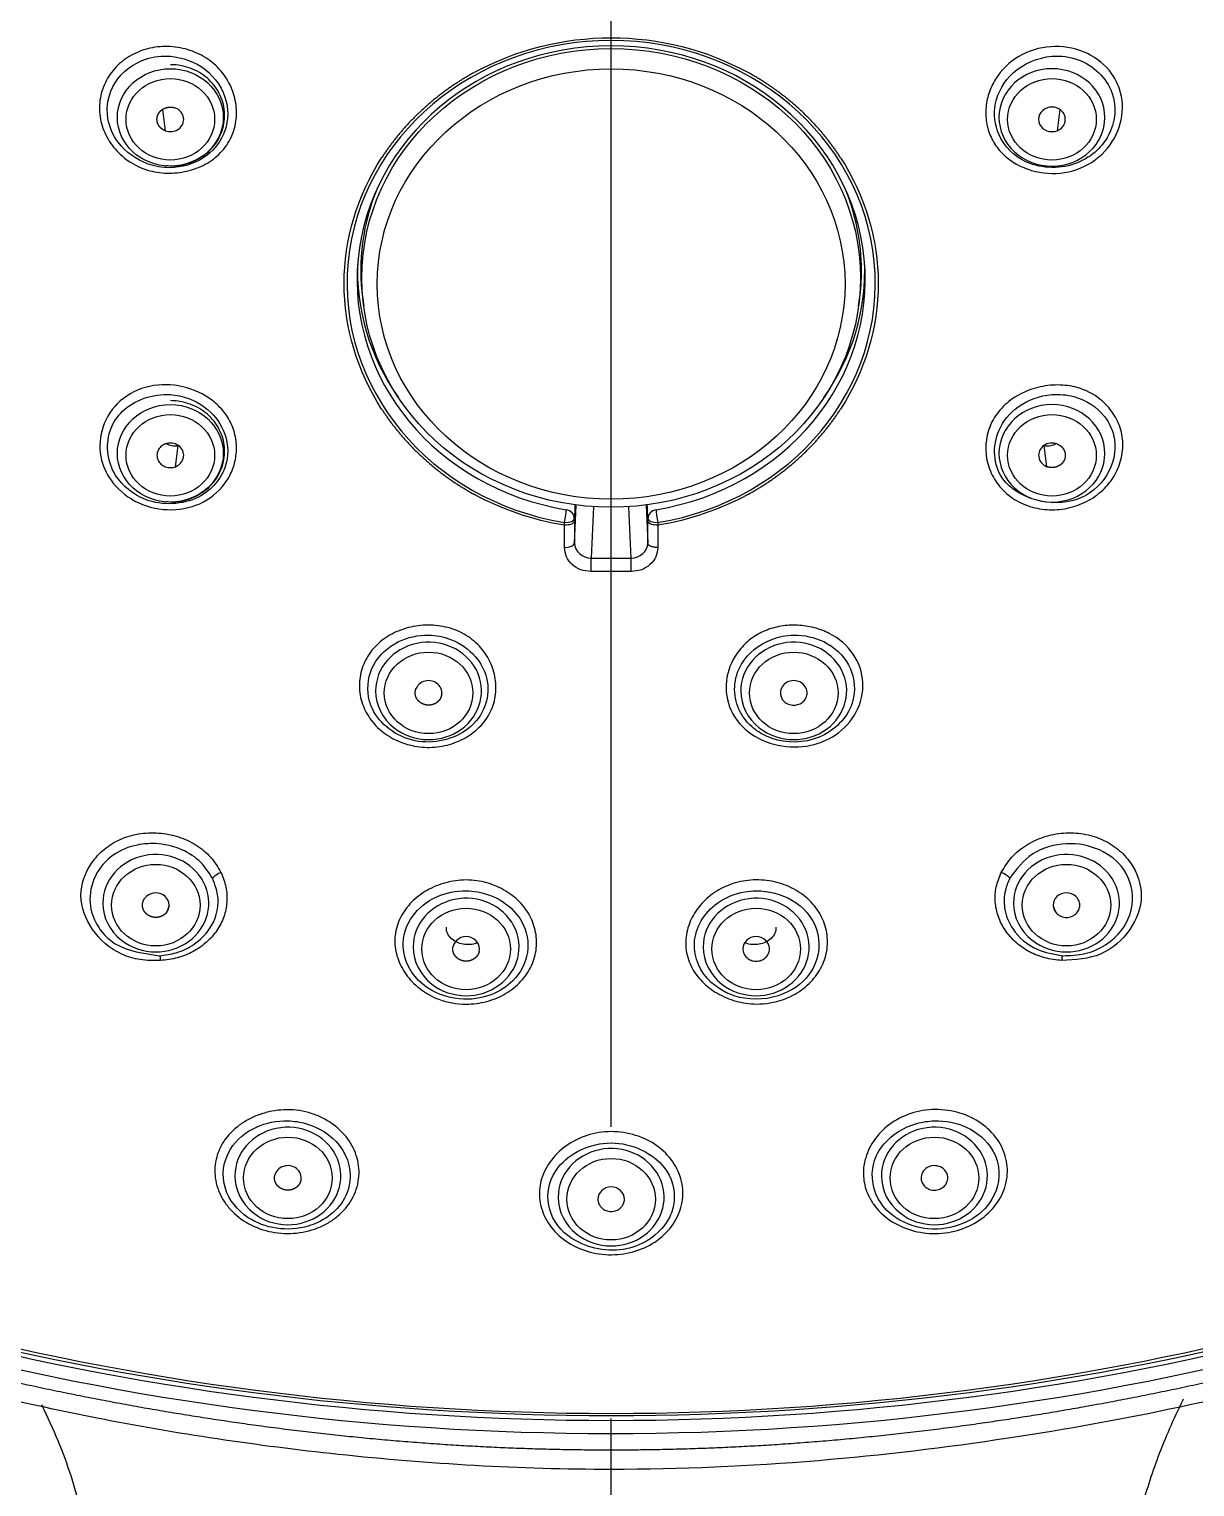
# Model space of a CAD drawing. Extents: x -4069 to -3649, y -4303 to -3709.
# Drawn here: x -3931.45 to -3924.46, y -3986.15 to -3977.41 of the extents above; entities that cross this region are included whole.
import ezdxf

# ---------------------------------------------------------------- set-up
doc = ezdxf.new("R2010")
doc.units = 0
doc.header["$LTSCALE"] = 7
doc.linetypes.add('CENTER', pattern=[2, 1.25, -0.25, 0.25, -0.25])
doc.layers.add('6', color=7, linetype='CONTINUOUS')
doc.layers.add('CL', color=1, linetype='CENTER')

msp = doc.modelspace()

# ---------------------------------------------------------------- linework, layer by layer
at = {"layer": '6', "color": 3, "linetype": 'Continuous'}
for p, q in [((-3930.64932, -3977.89577), (-3930.63243, -3978.02233)), ((-3925.27198, -3977.89577), (-3925.28888, -3978.02233)), ((-3930.5712, -3980.03641), (-3930.55431, -3979.90984)), ((-3925.3501, -3980.03641), (-3925.367, -3979.90984)), ((-3928.06712, -3980.27639), (-3928.08035, -3980.58453)), ((-3927.84096, -3980.58453), (-3927.85418, -3980.27639)), ((-3928.24056, -3980.38769), (-3928.24056, -3980.37158)), ((-3928.18057, -3980.34854), (-3928.18057, -3980.36347)), ((-3927.74073, -3980.36347), (-3927.74073, -3980.34854)), ((-3927.68074, -3980.37158), (-3927.68074, -3980.38767)), ((-3928.97507, -3981.40006), (-3928.98075, -3981.42072)), ((-3926.94623, -3981.40006), (-3926.94056, -3981.42072)), ((-3930.60901, -3982.66963), (-3930.62234, -3982.70601)), ((-3925.3123, -3982.66963), (-3925.29897, -3982.70601))]:
    msp.add_line(p, q, dxfattribs=at)
at = {"layer": '6', "color": 7, "linetype": 'Continuous'}
for p, q in [((-3929.44917, -3979.03022), (-3929.4432, -3979.07446)), ((-3926.47811, -3979.07446), (-3926.47213, -3979.03022)), ((-3928.18045, -3980.49539), (-3928.17062, -3980.26623)), ((-3927.75068, -3980.26623), (-3927.74085, -3980.49539))]:
    msp.add_line(p, q, dxfattribs=at)
for centre, major_axis, ratio, start_param, end_param in [((-3927.96065, -3978.93789), (-1.58245, 0), 0.920505, 1.7486142, 7.6761637), ((-3927.96065, -3978.91486), (1.52246, 0), 0.920505, 4.8902069, 10.8177564), ((-3930.60181, -3977.9543), (0.08, 0), 0.920505, 4.3196899, 7.4612826), ((-3925.31949, -3977.9543), (-0.08, 0), 0.920505, 5.1050881, 8.2466807), ((-3925.31949, -3977.94258), (-0.31732, 0), 0.920505, 1.5832644, 3.1415928), ((-3927.96065, -3978.85975), (1.5, 0), 0.920505, 2.7754989, 3.265391), ((-3927.96065, -3978.85975), (1.5, 0), 0.920505, 0, 0.3660938), ((-3927.96065, -3978.85975), (-1.52, 0), 0.920505, 6.2420482, 6.8592191), ((-3927.96065, -3978.85975), (-1.52, 0), 0.920505, 2.5655589, 3.1827297), ((-3927.96065, -3978.85975), (1.5, 0), 0.920505, 6.1593869, 6.2831853), ((-3930.60181, -3979.96837), (-0.08, 0), 0.920505, 1.9634954, 5.1050881), ((-3925.31949, -3979.96837), (0.08, 0), 0.920505, 1.1780972, 4.3196899), ((-3925.31949, -3979.95665), (-0.31732, 0), 0.920505, 1.5832644, 3.1415928), ((-3928.24056, -3980.34814), (-0.05994, 0.00259), 0.914564, 3.1813247, 4.5740484), ((-3927.68074, -3980.34814), (-0.05994, -0.00259), 0.914564, 4.8507296, 6.2434532), ((-3929.05466, -3981.39254), (0.08, 0), 0.920505, 5.8904862, 9.0320789), ((-3926.86665, -3981.39254), (-0.08, 0), 0.920505, 3.5342917, 6.6758844), ((-3929.05466, -3981.38082), (-0.31732, 0), 0.920505, 0.8633488, 1.5707962), ((-3929.05466, -3981.38082), (-0.31732, 0), 0.920505, 1.5707962, 2.2386789), ((-3926.86665, -3981.38082), (-0.31732, 0), 0.920505, 0.8633488, 1.5707962), ((-3926.86665, -3981.38082), (-0.31732, 0), 0.920505, 1.5707962, 2.2386789), ((-3930.68885, -3982.6651), (0.08, 0), 0.920505, 5.6941367, 8.8357293), ((-3925.23245, -3982.6651), (-0.08, 0), 0.920505, 3.7306413, 6.8722339), ((-3930.68885, -3982.65337), (-0.31732, 0), 0.920505, 0.8633488, 1.5707962), ((-3930.68885, -3982.65337), (-0.31732, 0), 0.920505, 1.5707962, 2.2386789), ((-3928.82955, -3982.92762), (0.08, 0), 0.920505, 6.0868358, 9.2284284), ((-3927.09176, -3982.92762), (-0.08, 0), 0.920505, 3.3379422, 6.4795348), ((-3925.23245, -3982.65337), (-0.31732, 0), 0.920505, 0.8633488, 1.5707962), ((-3925.23245, -3982.65337), (-0.31732, 0), 0.920505, 1.5707962, 2.2386789), ((-3928.82955, -3982.91589), (-0.31732, 0), 0.920505, 0.8633488, 1.5707962), ((-3928.82955, -3982.91589), (-0.31732, 0), 0.920505, 1.5707962, 2.2386789), ((-3927.09176, -3982.91589), (-0.31732, 0), 0.920505, 0.8633488, 1.5707962), ((-3927.09176, -3982.91589), (-0.31732, 0), 0.920505, 1.5707962, 2.2386789), ((-3929.89761, -3984.30032), (0.08, 0), 0.920505, 5.969026, 9.1106187), ((-3926.02369, -3984.30032), (-0.08, 0), 0.920505, 3.4557519, 6.5973446), ((-3927.96065, -3984.42794), (-0.08, 0), 0.920505, 3.1415927, 6.2831853), ((-3929.89761, -3984.2886), (-0.31732, 0), 0.920505, 0.8633488, 1.5707962), ((-3929.89761, -3984.2886), (-0.31732, 0), 0.920505, 1.5707962, 2.2386789), ((-3926.02369, -3984.2886), (-0.31732, 0), 0.920505, 0.8633488, 1.5707962), ((-3926.02369, -3984.2886), (-0.31732, 0), 0.920505, 1.5707962, 2.2386789), ((-3927.96065, -3984.41622), (-0.31732, 0), 0.920505, 0.8633488, 1.5707962), ((-3927.96065, -3984.41622), (-0.31732, 0), 0.920505, 1.5707962, 2.2386789), ((-3927.96065, -3971.69828), (15.26948, 0), 0.920505, 4.4300617, 4.9947162), ((-3927.96065, -3971.72152), (-15.32948, 0), 0.920505, 1.2884691, 1.8531236)]:
    msp.add_ellipse(centre, major_axis=major_axis, ratio=ratio, start_param=start_param, end_param=end_param, dxfattribs=at)
for centre, major_axis in [((-3927.96065, -3978.90467), (1.49397, 0)), ((-3930.60181, -3977.94258), (-0.31732, 0)), ((-3930.60181, -3979.95665), (-0.31732, 0))]:
    msp.add_ellipse(centre, major_axis=major_axis, ratio=0.920505, dxfattribs=at)
at = {"layer": '6', "color": 3, "linetype": 'Continuous'}
for centre, major_axis in [((-3927.96065, -3978.9416), (1.40131, 0)), ((-3930.60181, -3977.9543), (0.26536, 0)), ((-3925.31949, -3977.9543), (0.26536, 0)), ((-3930.60181, -3979.96837), (0.26536, 0)), ((-3925.31949, -3979.96837), (0.26536, 0)), ((-3929.05466, -3981.39254), (0.26536, 0)), ((-3926.86665, -3981.39254), (0.26536, 0)), ((-3930.68885, -3982.6651), (0.26536, 0)), ((-3925.23245, -3982.6651), (0.26536, 0)), ((-3928.82955, -3982.92762), (0.26536, 0)), ((-3927.09176, -3982.92762), (0.26536, 0)), ((-3929.89761, -3984.30032), (0.26536, 0)), ((-3926.02369, -3984.30032), (0.26536, 0)), ((-3927.96065, -3984.42794), (0.26536, 0))]:
    msp.add_ellipse(centre, major_axis=major_axis, ratio=0.920505, dxfattribs=at)
for centre, major_axis, ratio, start_param, end_param in [((-3925.31949, -3977.94258), (-0.31732, 0), 0.920505, 3.1415928, 6.2831853), ((-3925.31949, -3977.94258), (-0.31732, 0), 0.920505, 0, 1.5707966), ((-3925.31949, -3977.94258), (-0.31732, 0), 0.920505, 1.5707962, 1.5832644), ((-3925.31949, -3979.95665), (-0.31732, 0), 0.920505, 3.1415928, 6.2831853), ((-3925.31949, -3979.95665), (-0.31732, 0), 0.920505, 0, 1.5707966), ((-3925.31949, -3979.95665), (-0.31732, 0), 0.920505, 1.5707962, 1.5832644), ((-3928.24056, -3980.34814), (0.00979, 0.0592), 0.069113, 4.3166481, 5.8699912), ((-3928.24056, -3980.34814), (0.06, 0), 0.390731, 4.712389, 6.265732), ((-3927.68074, -3980.34814), (-0.06, 0), 0.390731, 0.0174533, 1.5707963), ((-3927.68074, -3980.34814), (-0.00979, 0.0592), 0.069113, 0.4131941, 1.9665372), ((-3929.05466, -3981.38082), (-0.31732, 0), 0.920505, 2.2386795, 6.2831853), ((-3926.86665, -3981.38082), (-0.31732, 0), 0.920505, 2.2386795, 6.2831853), ((-3929.05466, -3981.38082), (-0.31732, 0), 0.920505, 0, 0.8633486), ((-3926.86665, -3981.38082), (-0.31732, 0), 0.920505, 0, 0.8633486), ((-3930.68885, -3982.65337), (-0.31732, 0), 0.920505, 2.2386795, 6.2831853), ((-3925.23245, -3982.65337), (-0.31732, 0), 0.920505, 2.2386795, 6.2831853), ((-3928.82955, -3982.91589), (-0.31732, 0), 0.920505, 2.2386795, 6.2831853), ((-3927.09176, -3982.91589), (-0.31732, 0), 0.920505, 2.2386795, 6.2831853), ((-3930.68885, -3982.65337), (-0.31732, 0), 0.920505, 0, 0.8633486), ((-3925.23245, -3982.65337), (-0.31732, 0), 0.920505, 0, 0.8633486), ((-3928.82955, -3982.91589), (-0.31732, 0), 0.920505, 0, 0.8633486), ((-3927.09176, -3982.91589), (-0.31732, 0), 0.920505, 0, 0.8633486), ((-3929.89761, -3984.2886), (-0.31732, 0), 0.920505, 2.2386795, 6.2831853), ((-3926.02369, -3984.2886), (-0.31732, 0), 0.920505, 2.2386795, 6.2831853), ((-3927.96065, -3984.41622), (-0.31732, 0), 0.920505, 2.2386795, 6.2831853), ((-3929.89761, -3984.2886), (-0.31732, 0), 0.920505, 0, 0.8633486), ((-3926.02369, -3984.2886), (-0.31732, 0), 0.920505, 0, 0.8633486), ((-3927.96065, -3984.41622), (-0.31732, 0), 0.920505, 0, 0.8633486)]:
    msp.add_ellipse(centre, major_axis=major_axis, ratio=ratio, start_param=start_param, end_param=end_param, dxfattribs=at)
at = {"layer": '6', "color": 7, "linetype": 'Continuous'}
for points, degree, knots in [([(-3936.09301, -3978.56219), (-3936.09242, -3978.04465), (-3936.03058, -3977.0097), (-3935.82617, -3975.85909), (-3935.63368, -3975.1035), (-3935.54458, -3974.79071), (-3935.46858, -3974.54168), (-3935.38402, -3974.29496), (-3935.10015, -3973.6326), (-3934.37096, -3972.65804), (-3933.31244, -3971.98738), (-3932.59323, -3971.72582), (-3932.32524, -3971.64826), (-3931.9197, -3971.54313), (-3930.48806, -3971.21628), (-3928.5223, -3971.02034), (-3926.27571, -3971.13229), (-3925.02656, -3971.31969), (-3924.20614, -3971.49649), (-3923.86649, -3971.57837), (-3923.59606, -3971.64823), (-3923.32813, -3971.72598), (-3922.60879, -3971.98707), (-3921.55024, -3972.65814), (-3920.82149, -3973.63267), (-3920.53711, -3974.29491), (-3920.45276, -3974.54169), (-3920.33839, -3974.91514), (-3919.98263, -3976.2336), (-3919.82947, -3977.5271), (-3919.82829, -3978.56219)], 3, [0, 0, 0, 0, 0.0625, 0.125, 0.140625, 0.15625, 0.1640625, 0.171875, 0.1875, 0.25, 0.3125, 0.328125, 0.3359375, 0.34375, 0.375, 0.5, 0.5625, 0.625, 0.640625, 0.65625, 0.6640625, 0.671875, 0.6875, 0.75, 0.8125, 0.828125, 0.8359375, 0.84375, 0.875, 1, 1, 1, 1]), ([(-3925.51732, -3977.57662), (-3925.45994, -3977.54307), (-3925.32687, -3977.5036), (-3925.1232, -3977.53454), (-3924.97237, -3977.64489), (-3924.89163, -3977.80319), (-3924.89557, -3977.9824), (-3924.98958, -3978.15652), (-3925.16393, -3978.27015), (-3925.37106, -3978.2895), (-3925.53009, -3978.23358), (-3925.62875, -3978.15177), (-3925.68333, -3978.07355), (-3925.71335, -3977.98436), (-3925.71892, -3977.89113), (-3925.7012, -3977.79873), (-3925.64849, -3977.68246), (-3925.5753, -3977.61052), (-3925.51732, -3977.57662)], 3, [0, 0, 0, 0, 0.077861, 0.1563811, 0.2343916, 0.297197, 0.3744208, 0.4520799, 0.5316068, 0.6094745, 0.6867721, 0.7257878, 0.7653546, 0.8044538, 0.843346, 0.8822889, 0.9213214, 1, 1, 1, 1]), ([(-3930.62707, -3978.23008), (-3930.59533, -3978.23415), (-3930.52385, -3978.23349), (-3930.4158, -3978.18943), (-3930.32572, -3978.10591), (-3930.27589, -3977.99642), (-3930.27334, -3977.8789), (-3930.31666, -3977.77009), (-3930.3986, -3977.68401), (-3930.50066, -3977.63589), (-3930.57029, -3977.62676), (-3930.60181, -3977.62659)], 3, [0, 0, 0, 0, 0.0890683, 0.2088476, 0.3286736, 0.4473789, 0.5640605, 0.6792323, 0.7945994, 0.9114648, 1, 1, 1, 1]), ([(-3928.7787, -3977.67214), (-3928.86386, -3977.71879), (-3928.94267, -3977.77518), (-3929.02142, -3977.83153), (-3929.09168, -3977.89614), (-3929.16209, -3977.9609), (-3929.22341, -3978.03344), (-3929.28464, -3978.10586), (-3929.33571, -3978.18487)], 2, [0, 0, 0, 0.25, 0.25, 0.5, 0.5, 0.75, 0.75, 1, 1, 1]), ([(-3926.58559, -3978.18487), (-3926.63626, -3978.10648), (-3926.69752, -3978.03394), (-3926.75874, -3977.96145), (-3926.82894, -3977.89677), (-3926.89928, -3977.83196), (-3926.97809, -3977.77551), (-3927.05676, -3977.71916), (-3927.1426, -3977.67214)], 2, [0, 0, 0, 0.25, 0.25, 0.5, 0.5, 0.75, 0.75, 1, 1, 1]), ([(-3930.63243, -3978.02233), (-3930.64712, -3978.01671), (-3930.65838, -3978.00637), (-3930.66387, -3978.00134), (-3930.66833, -3977.99521), (-3930.67267, -3977.98925), (-3930.67572, -3977.98248), (-3930.6787, -3977.9759), (-3930.68027, -3977.96866), (-3930.6818, -3977.96163), (-3930.68181, -3977.9543), (-3930.68182, -3977.94717), (-3930.68027, -3977.93993), (-3930.67876, -3977.93289), (-3930.67572, -3977.92612), (-3930.67277, -3977.91953), (-3930.66833, -3977.91339), (-3930.664, -3977.90742), (-3930.65838, -3977.90223), (-3930.65291, -3977.89718), (-3930.64626, -3977.89307), (-3930.63978, -3977.88908), (-3930.63243, -3977.88626), (-3930.62528, -3977.88353), (-3930.61742, -3977.88208), (-3930.60977, -3977.88067), (-3930.60181, -3977.88066), (-3930.59407, -3977.88065), (-3930.58621, -3977.88208), (-3930.57856, -3977.88347), (-3930.5712, -3977.88626)], 2, [0, 0, 0, 0.125, 0.125, 0.1875, 0.1875, 0.25, 0.25, 0.3125, 0.3125, 0.375, 0.375, 0.4375, 0.4375, 0.5, 0.5, 0.5625, 0.5625, 0.625, 0.625, 0.6875, 0.6875, 0.75, 0.75, 0.8125, 0.8125, 0.875, 0.875, 0.9375, 0.9375, 1, 1, 1]), ([(-3930.40398, -3980.24765), (-3930.46136, -3980.27765), (-3930.59444, -3980.30939), (-3930.7981, -3980.26751), (-3930.94893, -3980.15003), (-3931.02967, -3979.98931), (-3931.02573, -3979.81307), (-3930.93172, -3979.64724), (-3930.75737, -3979.54561), (-3930.55024, -3979.53835), (-3930.39121, -3979.60203), (-3930.29255, -3979.68772), (-3930.23797, -3979.76748), (-3930.20796, -3979.85673), (-3930.20239, -3979.9487), (-3930.2201, -3980.03866), (-3930.27282, -3980.15033), (-3930.346, -3980.21735), (-3930.40398, -3980.24765)], 3, [0, 0, 0, 0, 0.077861, 0.1563811, 0.2343916, 0.297197, 0.3744208, 0.4520799, 0.5316068, 0.6094745, 0.6867721, 0.7257878, 0.7653546, 0.8044538, 0.843346, 0.8822889, 0.9213214, 1, 1, 1, 1]), ([(-3930.62707, -3980.24415), (-3930.59533, -3980.24822), (-3930.52385, -3980.24757), (-3930.4158, -3980.2035), (-3930.32572, -3980.11999), (-3930.27589, -3980.01049), (-3930.27334, -3979.89297), (-3930.31666, -3979.78417), (-3930.3986, -3979.69808), (-3930.50066, -3979.64996), (-3930.57029, -3979.64083), (-3930.60181, -3979.64066)], 3, [0, 0, 0, 0, 0.0890683, 0.2088476, 0.3286736, 0.4473789, 0.5640605, 0.6792323, 0.7945994, 0.9114648, 1, 1, 1, 1]), ([(-3929.33571, -3979.69091), (-3929.28504, -3979.7693), (-3929.22378, -3979.84184), (-3929.16256, -3979.91434), (-3929.09237, -3979.97901), (-3929.02202, -3980.04382), (-3928.94322, -3980.10027), (-3928.86454, -3980.15663), (-3928.7787, -3980.20364)], 2, [0, 0, 0, 0.25, 0.25, 0.5, 0.5, 0.75, 0.75, 1, 1, 1]), ([(-3927.1426, -3980.20364), (-3927.05744, -3980.157), (-3926.97863, -3980.10061), (-3926.89988, -3980.04426), (-3926.82962, -3979.97964), (-3926.75922, -3979.91489), (-3926.69789, -3979.84235), (-3926.63666, -3979.76992), (-3926.58559, -3979.69091)], 2, [0, 0, 0, 0.25, 0.25, 0.5, 0.5, 0.75, 0.75, 1, 1, 1]), ([(-3930.55431, -3979.90984), (-3930.56723, -3979.91477), (-3930.59315, -3979.91488), (-3930.61563, -3979.90541), (-3930.62473, -3979.90012)], 3, [0, 0, 0, 0, 0.5621533, 1, 1, 1, 1]), ([(-3925.29558, -3979.89954), (-3925.30496, -3979.9051), (-3925.32774, -3979.91488), (-3925.35407, -3979.91477), (-3925.367, -3979.90984)], 3, [0, 0, 0, 0, 0.4466355, 1, 1, 1, 1]), ([(-3925.28888, -3979.90034), (-3925.27419, -3979.90596), (-3925.26292, -3979.9163), (-3925.25744, -3979.92134), (-3925.25298, -3979.92746), (-3925.24864, -3979.93343), (-3925.24558, -3979.94019), (-3925.24261, -3979.94677), (-3925.24103, -3979.95401), (-3925.2395, -3979.96104), (-3925.23949, -3979.96837), (-3925.23948, -3979.9755), (-3925.24103, -3979.98274), (-3925.24254, -3979.98978), (-3925.24558, -3979.99655), (-3925.24853, -3980.00314), (-3925.25298, -3980.00928), (-3925.2573, -3980.01525), (-3925.26292, -3980.02044), (-3925.26839, -3980.02549), (-3925.27505, -3980.0296), (-3925.28152, -3980.03359), (-3925.28888, -3980.03641), (-3925.29603, -3980.03914), (-3925.30388, -3980.04059), (-3925.31153, -3980.042), (-3925.31949, -3980.04201), (-3925.32723, -3980.04202), (-3925.3351, -3980.04059), (-3925.34274, -3980.0392), (-3925.3501, -3980.03641)], 2, [0, 0, 0, 0.125, 0.125, 0.1875, 0.1875, 0.25, 0.25, 0.3125, 0.3125, 0.375, 0.375, 0.4375, 0.4375, 0.5, 0.5, 0.5625, 0.5625, 0.625, 0.625, 0.6875, 0.6875, 0.75, 0.75, 0.8125, 0.8125, 0.875, 0.875, 0.9375, 0.9375, 1, 1, 1]), ([(-3928.18037, -3980.36347), (-3928.18536, -3980.37076), (-3928.19437, -3980.38391), (-3928.22632, -3980.38652), (-3928.24056, -3980.38769)], 3, [0, 0, 0, 0, 0.5540942, 1, 1, 1, 1]), ([(-3927.68074, -3980.38775), (-3927.69456, -3980.38664), (-3927.72643, -3980.3841), (-3927.73556, -3980.37093), (-3927.74073, -3980.36347)], 3, [0, 0, 0, 0, 0.4333841, 1, 1, 1, 1]), ([(-3928.08052, -3980.66562), (-3928.10174, -3980.66326), (-3928.14372, -3980.6586), (-3928.19579, -3980.62466), (-3928.23314, -3980.5777), (-3928.23827, -3980.54001), (-3928.24087, -3980.521)], 3, [0, 0, 0, 0, 0.2532653, 0.500856, 0.7481738, 1, 1, 1, 1]), ([(-3927.68044, -3980.521), (-3927.68303, -3980.54001), (-3927.68817, -3980.5777), (-3927.72552, -3980.62466), (-3927.77758, -3980.6586), (-3927.81956, -3980.66326), (-3927.84079, -3980.66562)], 3, [0, 0, 0, 0, 0.2518295, 0.4991478, 0.7467377, 1, 1, 1, 1]), ([(-3926.5098, -3981.16123), (-3926.47528, -3981.21227), (-3926.4366, -3981.3309), (-3926.47616, -3981.51291), (-3926.59991, -3981.64818), (-3926.77319, -3981.72129), (-3926.96627, -3981.71916), (-3927.15093, -3981.63676), (-3927.26785, -3981.48228), (-3927.2823, -3981.29765), (-3927.21734, -3981.15515), (-3927.12636, -3981.06627), (-3927.04054, -3981.0168), (-3926.94362, -3980.9892), (-3926.84302, -3980.98344), (-3926.74397, -3980.99853), (-3926.62016, -3981.04475), (-3926.54467, -3981.10966), (-3926.5098, -3981.16123)], 3, [0, 0, 0, 0, 0.077861, 0.1563811, 0.2343916, 0.297197, 0.3744208, 0.4520799, 0.5316068, 0.6094745, 0.6867721, 0.7257878, 0.7653546, 0.8044538, 0.843346, 0.8822889, 0.9213214, 1, 1, 1, 1]), ([(-3928.98075, -3981.42072), (-3928.98685, -3981.43424), (-3928.99809, -3981.44461), (-3929.00356, -3981.44966), (-3929.01021, -3981.45376), (-3929.01669, -3981.45776), (-3929.02404, -3981.46057), (-3929.03119, -3981.46331), (-3929.03905, -3981.46476), (-3929.0467, -3981.46617), (-3929.05466, -3981.46618), (-3929.0624, -3981.46619), (-3929.07026, -3981.46476), (-3929.07791, -3981.46337), (-3929.08527, -3981.46057), (-3929.09243, -3981.45785), (-3929.0991, -3981.45376), (-3929.10559, -3981.44978), (-3929.11122, -3981.44461), (-3929.11671, -3981.43957), (-3929.12117, -3981.43345), (-3929.12551, -3981.42748), (-3929.12857, -3981.42072), (-3929.13154, -3981.41414), (-3929.13311, -3981.4069), (-3929.13465, -3981.39987), (-3929.13466, -3981.39254), (-3929.13467, -3981.38541), (-3929.13311, -3981.37817), (-3929.1316, -3981.37113), (-3929.12857, -3981.36436)], 2, [0, 0, 0, 0.125, 0.125, 0.1875, 0.1875, 0.25, 0.25, 0.3125, 0.3125, 0.375, 0.375, 0.4375, 0.4375, 0.5, 0.5, 0.5625, 0.5625, 0.625, 0.625, 0.6875, 0.6875, 0.75, 0.75, 0.8125, 0.8125, 0.875, 0.875, 0.9375, 0.9375, 1, 1, 1]), ([(-3930.34896, -3982.50358), (-3930.37355, -3982.46624), (-3930.42225, -3982.3923), (-3930.54704, -3982.31935), (-3930.68446, -3982.28971), (-3930.8313, -3982.3035), (-3931.02655, -3982.3955), (-3931.1357, -3982.65465), (-3930.95934, -3982.92809), (-3930.7617, -3982.95496), (-3930.66607, -3982.96796)], 3, [0, 0, 0, 0, 0.0876558, 0.1736146, 0.259212, 0.3373576, 0.4373278, 0.6551288, 0.8331384, 1, 1, 1, 1]), ([(-3925.25524, -3982.96796), (-3925.21029, -3982.9666), (-3925.11931, -3982.96385), (-3924.9929, -3982.90721), (-3924.88443, -3982.80816), (-3924.81616, -3982.64595), (-3924.86169, -3982.4515), (-3925.02686, -3982.32017), (-3925.23452, -3982.28052), (-3925.45224, -3982.34161), (-3925.53221, -3982.44946), (-3925.57234, -3982.50358)], 3, [0, 0, 0, 0, 0.0797838, 0.1614772, 0.2446096, 0.353097, 0.5021344, 0.6235637, 0.7450816, 0.8720947, 1, 1, 1, 1]), ([(-3930.66607, -3982.96796), (-3930.63211, -3982.96358), (-3930.55769, -3982.95397), (-3930.45027, -3982.90083), (-3930.34446, -3982.79667), (-3930.29697, -3982.646), (-3930.3341, -3982.54429), (-3930.34896, -3982.50358)], 3, [0, 0, 0, 0, 0.140818, 0.3086937, 0.501447, 0.8004591, 1, 1, 1, 1]), ([(-3928.75088, -3982.521), (-3928.70938, -3982.52817), (-3928.62942, -3982.55379), (-3928.5274, -3982.62043), (-3928.45199, -3982.70971), (-3928.41007, -3982.81403), (-3928.40271, -3982.92391), (-3928.43277, -3983.03052), (-3928.49681, -3983.12495), (-3928.58949, -3983.19996), (-3928.70426, -3983.24726), (-3928.84319, -3983.2656), (-3928.98316, -3983.24142), (-3929.10132, -3983.17616), (-3929.18491, -3983.09465), (-3929.24074, -3982.99633), (-3929.26319, -3982.88716), (-3929.24578, -3982.77673), (-3929.18999, -3982.67705), (-3929.10466, -3982.59666), (-3928.99791, -3982.53994), (-3928.87653, -3982.51095), (-3928.79211, -3982.51388), (-3928.75088, -3982.521)], 3, [0, 0, 0, 0, 0.0473297, 0.0940954, 0.1409932, 0.1880178, 0.2349837, 0.2817854, 0.3286667, 0.375845, 0.4229911, 0.4698555, 0.5320197, 0.5782888, 0.6247483, 0.6714266, 0.7184157, 0.7663865, 0.8135814, 0.8601947, 0.9066157, 0.9529903, 1, 1, 1, 1]), ([(-3927.17042, -3982.521), (-3927.12903, -3982.51363), (-3927.04414, -3982.51027), (-3926.92109, -3982.53747), (-3926.81287, -3982.59488), (-3926.72948, -3982.6777), (-3926.67583, -3982.77713), (-3926.65831, -3982.88595), (-3926.67728, -3982.9948), (-3926.73096, -3983.09523), (-3926.81661, -3983.17747), (-3926.93721, -3983.24105), (-3927.07721, -3983.26572), (-3927.21488, -3983.24502), (-3927.32726, -3983.19756), (-3927.42094, -3983.1252), (-3927.48822, -3983.03163), (-3927.51901, -3982.92367), (-3927.51, -3982.81289), (-3927.4655, -3982.71), (-3927.39105, -3982.62175), (-3927.29109, -3982.55413), (-3927.21168, -3982.52835), (-3927.17042, -3982.521)], 3, [0, 0, 0, 0, 0.047247, 0.0940254, 0.1409937, 0.188059, 0.2349828, 0.2816651, 0.3285465, 0.3757817, 0.4229106, 0.4697194, 0.5320441, 0.5783352, 0.6247402, 0.6713531, 0.7183134, 0.7663109, 0.8135255, 0.8601209, 0.9065139, 0.9528989, 1, 1, 1, 1]), ([(-3925.57234, -3982.50358), (-3925.58247, -3982.52761), (-3925.6066, -3982.58486), (-3925.60925, -3982.69295), (-3925.55727, -3982.8262), (-3925.42795, -3982.9387), (-3925.30795, -3982.95903), (-3925.25524, -3982.96796)], 3, [0, 0, 0, 0, 0.1202711, 0.2864995, 0.5018311, 0.781163, 1, 1, 1, 1]), ([(-3930.62234, -3982.70601), (-3930.63119, -3982.71817), (-3930.64441, -3982.72632), (-3930.65084, -3982.73029), (-3930.65824, -3982.73313), (-3930.66544, -3982.73588), (-3930.67325, -3982.73732), (-3930.68084, -3982.73872), (-3930.68885, -3982.73873), (-3930.69665, -3982.73874), (-3930.70446, -3982.73732), (-3930.71206, -3982.73594), (-3930.71947, -3982.73313), (-3930.72667, -3982.73039), (-3930.7333, -3982.72632), (-3930.73975, -3982.72237), (-3930.74542, -3982.71716), (-3930.75094, -3982.7121), (-3930.75537, -3982.70601), (-3930.75968, -3982.70009), (-3930.76276, -3982.69327), (-3930.76575, -3982.68665), (-3930.76732, -3982.67946), (-3930.76884, -3982.67247), (-3930.76885, -3982.6651), (-3930.76886, -3982.65792), (-3930.76732, -3982.65073), (-3930.76582, -3982.64373), (-3930.76276, -3982.63692), (-3930.75979, -3982.63028), (-3930.75537, -3982.62418)], 2, [0, 0, 0, 0.125, 0.125, 0.1875, 0.1875, 0.25, 0.25, 0.3125, 0.3125, 0.375, 0.375, 0.4375, 0.4375, 0.5, 0.5, 0.5625, 0.5625, 0.625, 0.625, 0.6875, 0.6875, 0.75, 0.75, 0.8125, 0.8125, 0.875, 0.875, 0.9375, 0.9375, 1, 1, 1]), ([(-3928.7611, -3982.89049), (-3928.76277, -3982.89121), (-3928.77692, -3982.89695), (-3928.8056, -3982.90329), (-3928.84743, -3982.90098), (-3928.88704, -3982.88838), (-3928.92056, -3982.86596), (-3928.94472, -3982.83519), (-3928.9493, -3982.80925), (-3928.94661, -3982.79678)], 3, [0, 0, 0, 0, 0.0221844, 0.1851537, 0.3481229, 0.5110922, 0.6740615, 0.8370307, 1, 1, 1, 1]), ([(-3926.9747, -3982.79678), (-3926.972, -3982.80925), (-3926.97658, -3982.83519), (-3927.00075, -3982.86596), (-3927.03426, -3982.88838), (-3927.07387, -3982.90098), (-3927.1157, -3982.90329), (-3927.14439, -3982.89695), (-3927.15853, -3982.89121), (-3927.16021, -3982.89049)], 3, [0, 0, 0, 0, 0.1629693, 0.3259385, 0.4889078, 0.6518771, 0.8148463, 0.9778156, 1, 1, 1, 1]), ([(-3928.75108, -3982.94198), (-3928.75421, -3982.95634), (-3928.76303, -3982.96853), (-3928.76732, -3982.97446), (-3928.77298, -3982.97968), (-3928.77849, -3982.98477), (-3928.7851, -3982.98885), (-3928.79154, -3982.99281), (-3928.79894, -3982.99565), (-3928.80613, -3982.9984), (-3928.81394, -3982.99984), (-3928.82153, -3983.00124), (-3928.82955, -3983.00125), (-3928.83734, -3983.00126), (-3928.84515, -3982.99984), (-3928.85275, -3982.99846), (-3928.86016, -3982.99565), (-3928.86737, -3982.99291), (-3928.87399, -3982.98885), (-3928.88044, -3982.98489), (-3928.88611, -3982.97968), (-3928.89163, -3982.97462), (-3928.89607, -3982.96853), (-3928.90038, -3982.96261), (-3928.90345, -3982.95579), (-3928.90645, -3982.94917), (-3928.90801, -3982.94198), (-3928.90953, -3982.93499), (-3928.90954, -3982.92762), (-3928.90955, -3982.92044), (-3928.90801, -3982.91325)], 2, [0, 0, 0, 0.125, 0.125, 0.1875, 0.1875, 0.25, 0.25, 0.3125, 0.3125, 0.375, 0.375, 0.4375, 0.4375, 0.5, 0.5, 0.5625, 0.5625, 0.625, 0.625, 0.6875, 0.6875, 0.75, 0.75, 0.8125, 0.8125, 0.875, 0.875, 0.9375, 0.9375, 1, 1, 1]), ([(-3929.77351, -3983.90891), (-3929.74942, -3983.91563), (-3929.7029, -3983.93277), (-3929.6187, -3983.97974), (-3929.53292, -3984.06015), (-3929.4747, -3984.17946), (-3929.46532, -3984.30752), (-3929.50586, -3984.43014), (-3929.57831, -3984.51661), (-3929.65403, -3984.57046), (-3929.74003, -3984.61259), (-3929.86251, -3984.63955), (-3930.01403, -3984.62804), (-3930.15183, -3984.57238), (-3930.24217, -3984.49595), (-3930.29311, -3984.4225), (-3930.32889, -3984.34347), (-3930.34025, -3984.25815), (-3930.32402, -3984.16265), (-3930.28344, -3984.07135), (-3930.20986, -3983.99579), (-3930.13054, -3983.94639), (-3930.06479, -3983.91798), (-3929.99447, -3983.89904), (-3929.92115, -3983.89035), (-3929.84642, -3983.89272), (-3929.79747, -3983.90224), (-3929.77351, -3983.90891)], 3, [0, 0, 0, 0, 0.0277128, 0.0551367, 0.1095983, 0.1642953, 0.2189281, 0.2736192, 0.3281221, 0.3555565, 0.3831992, 0.4379372, 0.492433, 0.5469171, 0.6015186, 0.6292264, 0.6567036, 0.7108873, 0.7384804, 0.7822972, 0.8368581, 0.8640592, 0.8911873, 0.9182464, 0.9452822, 0.9724368, 1, 1, 1, 1]), ([(-3926.14779, -3983.90891), (-3926.10003, -3983.89537), (-3925.99924, -3983.88345), (-3925.85077, -3983.90987), (-3925.72345, -3983.97848), (-3925.63099, -3984.07901), (-3925.58328, -3984.19995), (-3925.58576, -3984.32807), (-3925.63736, -3984.44944), (-3925.73469, -3984.54941), (-3925.86559, -3984.61639), (-3926.01528, -3984.64091), (-3926.16508, -3984.62079), (-3926.29647, -3984.55907), (-3926.37863, -3984.47893), (-3926.42847, -3984.39271), (-3926.45537, -3984.29787), (-3926.4434, -3984.1787), (-3926.3841, -3984.06109), (-3926.2843, -3983.96408), (-3926.19532, -3983.92239), (-3926.14779, -3983.90891)], 3, [0, 0, 0, 0, 0.0549105, 0.1094522, 0.1643065, 0.2190206, 0.2735737, 0.328143, 0.3831797, 0.4379154, 0.4924895, 0.547219, 0.60178, 0.6566749, 0.7109487, 0.7386016, 0.7824813, 0.8371356, 0.8913647, 0.9453642, 1, 1, 1, 1]), ([(-3927.96065, -3984.02283), (-3927.91073, -3984.02266), (-3927.81129, -3984.03821), (-3927.68034, -3984.1025), (-3927.58383, -3984.20077), (-3927.53094, -3984.32002), (-3927.52725, -3984.44703), (-3927.5736, -3984.56793), (-3927.66448, -3984.66967), (-3927.79163, -3984.73886), (-3927.93891, -3984.76791), (-3928.08891, -3984.75154), (-3928.22333, -3984.6931), (-3928.32604, -3984.60024), (-3928.37611, -3984.50285), (-3928.39358, -3984.40805), (-3928.38646, -3984.31094), (-3928.3339, -3984.20083), (-3928.237, -3984.10471), (-3928.10889, -3984.03893), (-3928.01024, -3984.02299), (-3927.96065, -3984.02283)], 3, [0, 0, 0, 0, 0.0549577, 0.1094907, 0.1642891, 0.2190039, 0.2736536, 0.3282171, 0.3832198, 0.4379996, 0.4925529, 0.5471805, 0.6017997, 0.6567637, 0.7110237, 0.7386703, 0.7825644, 0.8372202, 0.8914403, 0.9454109, 1, 1, 1, 1]), ([(-3929.82153, -3984.32307), (-3929.82647, -3984.33699), (-3929.83678, -3984.34814), (-3929.8418, -3984.35357), (-3929.84809, -3984.35814), (-3929.85421, -3984.3626), (-3929.8613, -3984.36593), (-3929.86819, -3984.36918), (-3929.8759, -3984.37119), (-3929.8834, -3984.37315), (-3929.89134, -3984.37373), (-3929.89906, -3984.3743), (-3929.90702, -3984.37344), (-3929.91476, -3984.37261), (-3929.92234, -3984.37035), (-3929.9297, -3984.36816), (-3929.9367, -3984.36456), (-3929.94351, -3984.36107), (-3929.94957, -3984.35631), (-3929.95547, -3984.35169), (-3929.96044, -3984.3459), (-3929.96527, -3984.34027), (-3929.96889, -3984.33375), (-3929.97242, -3984.3274), (-3929.97461, -3984.32031), (-3929.97673, -3984.3134), (-3929.97737, -3984.3061), (-3929.97799, -3984.29899), (-3929.97705, -3984.29166), (-3929.97615, -3984.28453), (-3929.9737, -3984.27756)], 2, [0, 0, 0, 0.125, 0.125, 0.1875, 0.1875, 0.25, 0.25, 0.3125, 0.3125, 0.375, 0.375, 0.4375, 0.4375, 0.5, 0.5, 0.5625, 0.5625, 0.625, 0.625, 0.6875, 0.6875, 0.75, 0.75, 0.8125, 0.8125, 0.875, 0.875, 0.9375, 0.9375, 1, 1, 1]), ([(-3932.23595, -3985.35399), (-3931.1614, -3985.63413), (-3930.11912, -3985.77835), (-3929.01938, -3985.93051), (-3927.96065, -3985.93052), (-3926.90234, -3985.93053), (-3925.80218, -3985.77834), (-3924.76011, -3985.63418), (-3923.68535, -3985.35398)], 2, [0, 0, 0, 0.25, 0.25, 0.5, 0.5, 0.75, 0.75, 1, 1, 1]), ([(-3923.63122, -3985.45841), (-3923.9369, -3985.53329), (-3924.58048, -3985.69095), (-3925.6108, -3985.87617), (-3926.74889, -3986.01328), (-3928.0921, -3986.07222), (-3929.54072, -3985.98705), (-3930.9879, -3985.77102), (-3931.87526, -3985.558), (-3932.2903, -3985.45836)], 3, [0, 0, 0, 0, 0.1081178, 0.22764, 0.3582942, 0.5000413, 0.6866555, 0.8534434, 1, 1, 1, 1]), ([(-3931.3735, -3985.66002), (-3931.35962, -3985.68817), (-3931.28158, -3985.85178), (-3931.16222, -3986.15575), (-3931.10365, -3986.4577), (-3931.07548, -3986.60292)], 3, [0, 0, 0, 0, 0.0983171, 0.566338, 1, 1, 1, 1])]:
    msp.add_open_spline(points, degree=degree, knots=knots, dxfattribs=at)
at = {"layer": '6', "color": 3, "linetype": 'Continuous'}
for points, degree, knots in [([(-3920.02455, -3978.6255), (-3920.0263, -3977.10702), (-3920.37535, -3975.62453), (-3920.46155, -3975.25845), (-3920.57104, -3974.88745), (-3920.60015, -3974.78878), (-3920.62691, -3974.70519), (-3920.6575, -3974.60962), (-3920.6879, -3974.52462), (-3920.72127, -3974.4313), (-3920.75598, -3974.3464), (-3920.79327, -3974.25518), (-3920.83314, -3974.17117), (-3920.91528, -3973.99808), (-3921.01535, -3973.83143), (-3921.11495, -3973.66558), (-3921.231, -3973.50838), (-3921.34689, -3973.35139), (-3921.47767, -3973.2052), (-3921.60871, -3973.05871), (-3921.75296, -3972.92508), (-3921.89708, -3972.79157), (-3922.05591, -3972.66972), (-3922.21413, -3972.54832), (-3922.38463, -3972.44036), (-3922.55513, -3972.3324), (-3922.73537, -3972.23953), (-3922.91627, -3972.14632), (-3923.10433, -3972.06974), (-3923.19552, -3972.03261), (-3923.29537, -3971.99759), (-3923.38833, -3971.96499), (-3923.49064, -3971.9336), (-3923.58428, -3971.90487), (-3923.68865, -3971.8763), (-3923.78143, -3971.8509), (-3923.8879, -3971.82424), (-3924.29557, -3971.72214), (-3924.68844, -3971.64343), (-3925.49303, -3971.48225), (-3926.30953, -3971.40136), (-3927.12766, -3971.32031), (-3927.95625, -3971.32009), (-3929.60929, -3971.31966), (-3931.22392, -3971.64175), (-3931.62192, -3971.72115), (-3932.02534, -3971.82208), (-3932.13219, -3971.84882), (-3932.22459, -3971.874), (-3932.32887, -3971.90242), (-3932.42226, -3971.93091), (-3932.52423, -3971.96201), (-3932.61697, -3971.99434), (-3932.71636, -3972.029), (-3932.80736, -3972.06586), (-3932.99472, -3972.14174), (-3933.17542, -3972.23429), (-3933.35531, -3972.32642), (-3933.5259, -3972.43374), (-3933.69636, -3972.54098), (-3933.85494, -3972.66183), (-3934.01399, -3972.78304), (-3934.15869, -3972.91617), (-3934.30323, -3973.04915), (-3934.43515, -3973.19573), (-3934.5664, -3973.34155), (-3934.68311, -3973.49863), (-3934.79966, -3973.6555), (-3934.89987, -3973.82121), (-3935.00032, -3973.98732), (-3935.08275, -3974.15979), (-3935.12271, -3974.24337), (-3935.16032, -3974.33463), (-3935.19534, -3974.41962), (-3935.2291, -3974.51319), (-3935.25997, -3974.59876), (-3935.29085, -3974.69456), (-3935.3182, -3974.77945), (-3935.34729, -3974.87785), (-3935.4584, -3975.25376), (-3935.5441, -3975.61622), (-3935.895, -3977.10023), (-3935.89675, -3978.6255)], 2, [0, 0, 0, 0.125, 0.125, 0.15625, 0.15625, 0.1640625, 0.1640625, 0.171875, 0.171875, 0.1796875, 0.1796875, 0.1875, 0.1875, 0.203125, 0.203125, 0.21875, 0.21875, 0.234375, 0.234375, 0.25, 0.25, 0.265625, 0.265625, 0.28125, 0.28125, 0.296875, 0.296875, 0.3125, 0.3125, 0.3203125, 0.3203125, 0.328125, 0.328125, 0.3359375, 0.3359375, 0.34375, 0.34375, 0.375, 0.375, 0.4375, 0.4375, 0.5, 0.5, 0.625, 0.625, 0.65625, 0.65625, 0.6640625, 0.6640625, 0.671875, 0.671875, 0.6796875, 0.6796875, 0.6875, 0.6875, 0.703125, 0.703125, 0.71875, 0.71875, 0.734375, 0.734375, 0.75, 0.75, 0.765625, 0.765625, 0.78125, 0.78125, 0.796875, 0.796875, 0.8125, 0.8125, 0.8203125, 0.8203125, 0.828125, 0.828125, 0.8359375, 0.8359375, 0.84375, 0.84375, 0.875, 0.875, 1, 1, 1]), ([(-3930.40278, -3977.57731), (-3930.36776, -3977.59779), (-3930.30488, -3977.64835), (-3930.23913, -3977.74572), (-3930.20465, -3977.85439), (-3930.20304, -3977.96705), (-3930.23667, -3978.07549), (-3930.30589, -3978.16804), (-3930.40305, -3978.23465), (-3930.51607, -3978.27269), (-3930.63644, -3978.28118), (-3930.76926, -3978.25636), (-3930.88682, -3978.1873), (-3930.97268, -3978.08764), (-3931.02024, -3977.98122), (-3931.03186, -3977.86745), (-3931.00801, -3977.75642), (-3930.95001, -3977.65816), (-3930.86346, -3977.58045), (-3930.75481, -3977.53006), (-3930.63377, -3977.5116), (-3930.51187, -3977.52682), (-3930.4369, -3977.55736), (-3930.40278, -3977.57731)], 3, [0, 0, 0, 0, 0.0475842, 0.0942561, 0.140723, 0.1871396, 0.2338849, 0.2812689, 0.3279796, 0.3746769, 0.4213188, 0.4677645, 0.5299696, 0.5768334, 0.623945, 0.6710644, 0.7179612, 0.7650697, 0.8117099, 0.8587103, 0.9066401, 0.9536311, 1, 1, 1, 1]), ([(-3930.28492, -3978.04624), (-3930.25759, -3977.98475), (-3930.243, -3977.8352), (-3930.37323, -3977.63912), (-3930.57718, -3977.56386), (-3930.7836, -3977.58744), (-3930.95756, -3977.71838), (-3930.99732, -3977.92933), (-3930.91755, -3978.11635), (-3930.76886, -3978.22386), (-3930.57732, -3978.25647), (-3930.396, -3978.2034), (-3930.30915, -3978.10078), (-3930.28492, -3978.04624)], 3, [0, 0, 0, 0, 0.0959925, 0.2044038, 0.3034371, 0.3698766, 0.4793517, 0.5850187, 0.6581606, 0.758609, 0.8167015, 0.9148719, 1, 1, 1, 1]), ([(-3925.63638, -3978.04624), (-3925.6048, -3978.11685), (-3925.47189, -3978.25108), (-3925.20853, -3978.25357), (-3925.05097, -3978.14994), (-3924.94313, -3978.01312), (-3924.91947, -3977.77414), (-3925.11158, -3977.59148), (-3925.35089, -3977.56097), (-3925.56375, -3977.65), (-3925.67776, -3977.8508), (-3925.66235, -3977.98822), (-3925.63638, -3978.04624)], 3, [0, 0, 0, 0, 0.1106523, 0.248533, 0.3122402, 0.3621759, 0.4883934, 0.6228688, 0.6948514, 0.8087535, 0.9090509, 1, 1, 1, 1]), ([(-3925.51852, -3980.24703), (-3925.55354, -3980.22872), (-3925.61643, -3980.18224), (-3925.68217, -3980.08983), (-3925.71666, -3979.98471), (-3925.71826, -3979.87401), (-3925.68463, -3979.76564), (-3925.61541, -3979.67102), (-3925.51825, -3979.60033), (-3925.40523, -3979.55674), (-3925.28487, -3979.54165), (-3925.15204, -3979.55847), (-3925.03448, -3979.61958), (-3924.94863, -3979.71261), (-3924.90107, -3979.81454), (-3924.88944, -3979.92589), (-3924.91329, -3980.03666), (-3924.97129, -3980.13689), (-3925.05784, -3980.21848), (-3925.16649, -3980.27434), (-3925.28753, -3980.29929), (-3925.40943, -3980.29095), (-3925.4844, -3980.26488), (-3925.51852, -3980.24703)], 3, [0, 0, 0, 0, 0.0475842, 0.0942561, 0.140723, 0.1871396, 0.2338849, 0.2812689, 0.3279796, 0.3746769, 0.4213188, 0.4677645, 0.5299696, 0.5768334, 0.623945, 0.6710644, 0.7179612, 0.7650697, 0.8117099, 0.8587103, 0.9066401, 0.9536311, 1, 1, 1, 1]), ([(-3930.28492, -3979.81805), (-3930.30864, -3979.76444), (-3930.39376, -3979.65948), (-3930.63077, -3979.57027), (-3930.86373, -3979.6531), (-3930.99612, -3979.84746), (-3930.97602, -3980.08507), (-3930.81762, -3980.20918), (-3930.63763, -3980.27382), (-3930.40527, -3980.25216), (-3930.24227, -3980.03509), (-3930.25733, -3979.88038), (-3930.28492, -3979.81805)], 3, [0, 0, 0, 0, 0.0838977, 0.1825685, 0.3232563, 0.3830765, 0.5233239, 0.6289441, 0.6393093, 0.7831395, 0.9024341, 1, 1, 1, 1]), ([(-3925.63638, -3979.81805), (-3925.67755, -3979.91234), (-3925.66598, -3980.192), (-3925.22084, -3980.31332), (-3924.96766, -3980.09917), (-3924.92283, -3979.89267), (-3925.00198, -3979.70921), (-3925.15366, -3979.61221), (-3925.34739, -3979.594), (-3925.52697, -3979.65905), (-3925.61231, -3979.76291), (-3925.63638, -3979.81805)], 3, [0, 0, 0, 0, 0.1467165, 0.3598026, 0.4667226, 0.5758136, 0.6507779, 0.7553839, 0.8158478, 0.9142115, 1, 1, 1, 1]), ([(-3929.41079, -3981.16016), (-3929.38972, -3981.12901), (-3929.33701, -3981.07317), (-3929.23393, -3981.01513), (-3929.1178, -3980.98516), (-3928.99647, -3980.98466), (-3928.87871, -3981.01566), (-3928.77704, -3981.07833), (-3928.70246, -3981.16573), (-3928.65813, -3981.26699), (-3928.64531, -3981.37449), (-3928.66793, -3981.49275), (-3928.73864, -3981.59699), (-3928.8433, -3981.67271), (-3928.95648, -3981.71424), (-3929.07876, -3981.72373), (-3929.19923, -3981.70165), (-3929.30705, -3981.64924), (-3929.39357, -3981.57152), (-3929.45129, -3981.47424), (-3929.47487, -3981.36606), (-3929.46207, -3981.2573), (-3929.43132, -3981.19052), (-3929.41079, -3981.16016)], 3, [0, 0, 0, 0, 0.0475842, 0.0942561, 0.140723, 0.1871396, 0.2338849, 0.2812689, 0.3279796, 0.3746769, 0.4213188, 0.4677645, 0.5299696, 0.5768334, 0.623945, 0.6710644, 0.7179612, 0.7650697, 0.8117099, 0.8587103, 0.9066401, 0.9536311, 1, 1, 1, 1]), ([(-3928.92306, -3981.07164), (-3928.96472, -3981.05583), (-3929.07149, -3981.03575), (-3929.25308, -3981.07455), (-3929.40435, -3981.21562), (-3929.42923, -3981.37874), (-3929.37243, -3981.56029), (-3929.14924, -3981.73235), (-3928.83101, -3981.65517), (-3928.6993, -3981.47243), (-3928.6918, -3981.30838), (-3928.76872, -3981.1613), (-3928.8646, -3981.09383), (-3928.92306, -3981.07164)], 3, [0, 0, 0, 0, 0.0603825, 0.1437587, 0.2413803, 0.3397207, 0.3777965, 0.5274493, 0.6745939, 0.7604854, 0.8443309, 0.9152767, 1, 1, 1, 1]), ([(-3926.99824, -3981.07164), (-3927.07472, -3981.10049), (-3927.22418, -3981.22019), (-3927.23596, -3981.45395), (-3927.13002, -3981.59293), (-3926.98681, -3981.68714), (-3926.72998, -3981.70699), (-3926.54719, -3981.55166), (-3926.49207, -3981.38039), (-3926.51597, -3981.21663), (-3926.66793, -3981.07457), (-3926.84992, -3981.03573), (-3926.95645, -3981.05588), (-3926.99824, -3981.07164)], 3, [0, 0, 0, 0, 0.1104975, 0.2481852, 0.3118032, 0.361669, 0.4877099, 0.621997, 0.6587041, 0.7582441, 0.8562652, 0.9396148, 1, 1, 1, 1]), ([(-3930.66091, -3982.99736), (-3930.70197, -3982.99748), (-3930.78134, -3982.99772), (-3930.93609, -3982.95151), (-3931.08438, -3982.81988), (-3931.16337, -3982.60912), (-3931.09929, -3982.43466), (-3931.00208, -3982.32694), (-3930.9049, -3982.26666), (-3930.79204, -3982.23315), (-3930.67094, -3982.22815), (-3930.55127, -3982.25098), (-3930.44427, -3982.30161), (-3930.35474, -3982.37489), (-3930.31731, -3982.43745), (-3930.29835, -3982.46915)], 3, [0, 0, 0, 0, 0.0641778, 0.1240748, 0.2501103, 0.3766262, 0.4990981, 0.5629767, 0.6245662, 0.6860433, 0.7496021, 0.8132601, 0.8749826, 0.936647, 1, 1, 1, 1]), ([(-3925.62296, -3982.46915), (-3925.60376, -3982.43743), (-3925.56579, -3982.37466), (-3925.47511, -3982.30179), (-3925.36859, -3982.25129), (-3925.25047, -3982.22804), (-3925.13087, -3982.2335), (-3925.01847, -3982.26682), (-3924.92022, -3982.32666), (-3924.82139, -3982.43452), (-3924.75938, -3982.61013), (-3924.83648, -3982.81856), (-3925.01602, -3982.98234), (-3925.17933, -3982.99238), (-3925.26039, -3982.99736)], 3, [0, 0, 0, 0, 0.0636731, 0.1259802, 0.1879684, 0.2505728, 0.3130442, 0.3747304, 0.4369858, 0.5013979, 0.6248173, 0.7507068, 0.8762702, 1, 1, 1, 1]), ([(-3930.29835, -3982.46915), (-3930.28681, -3982.49798), (-3930.26379, -3982.55554), (-3930.25975, -3982.64706), (-3930.27769, -3982.73617), (-3930.31936, -3982.81897), (-3930.38271, -3982.89015), (-3930.46355, -3982.94565), (-3930.55756, -3982.98483), (-3930.62633, -3982.99316), (-3930.66091, -3982.99736)], 3, [0, 0, 0, 0, 0.125112, 0.2497955, 0.374547, 0.4997701, 0.6248122, 0.7492175, 0.8738928, 1, 1, 1, 1]), ([(-3925.26039, -3982.99736), (-3925.2948, -3982.99332), (-3925.36304, -3982.98531), (-3925.45683, -3982.94706), (-3925.53784, -3982.8914), (-3925.60163, -3982.81921), (-3925.64457, -3982.73567), (-3925.66266, -3982.64616), (-3925.65778, -3982.55502), (-3925.6346, -3982.49785), (-3925.62296, -3982.46915)], 3, [0, 0, 0, 0, 0.1252822, 0.2484887, 0.3723637, 0.499704, 0.6272941, 0.7517747, 0.8753715, 1, 1, 1, 1]), ([(-3928.76182, -3982.58551), (-3928.78415, -3982.58159), (-3928.86673, -3982.57387), (-3929.01944, -3982.60405), (-3929.17172, -3982.72807), (-3929.23496, -3982.934), (-3929.12372, -3983.15113), (-3928.88738, -3983.24574), (-3928.68115, -3983.21608), (-3928.52611, -3983.11486), (-3928.44066, -3982.95137), (-3928.47505, -3982.76792), (-3928.59812, -3982.63721), (-3928.70765, -3982.59503), (-3928.76182, -3982.58551)], 3, [0, 0, 0, 0, 0.0291874, 0.1064412, 0.1933565, 0.28705, 0.4096666, 0.5131684, 0.5977684, 0.665968, 0.7589185, 0.8516763, 0.9291803, 1, 1, 1, 1]), ([(-3927.15948, -3982.58551), (-3927.2182, -3982.59584), (-3927.37315, -3982.65774), (-3927.50755, -3982.8867), (-3927.39793, -3983.13455), (-3927.15479, -3983.25037), (-3926.89729, -3983.2112), (-3926.71816, -3983.03898), (-3926.6977, -3982.80694), (-3926.85446, -3982.62009), (-3927.04001, -3982.57235), (-3927.13716, -3982.58159), (-3927.15948, -3982.58551)], 3, [0, 0, 0, 0, 0.077266, 0.2117224, 0.3400704, 0.4375679, 0.5525262, 0.6477289, 0.7653075, 0.8739346, 0.9706276, 1, 1, 1, 1]), ([(-3929.79127, -3983.97426), (-3929.82573, -3983.96459), (-3929.92638, -3983.94961), (-3930.10465, -3983.98423), (-3930.27585, -3984.13141), (-3930.3074, -3984.35964), (-3930.16484, -3984.54113), (-3929.96608, -3984.61603), (-3929.81322, -3984.60513), (-3929.69035, -3984.55851), (-3929.58952, -3984.4857), (-3929.50051, -3984.3233), (-3929.54913, -3984.09927), (-3929.7107, -3983.99688), (-3929.79127, -3983.97426)], 3, [0, 0, 0, 0, 0.0451501, 0.1268744, 0.2204106, 0.3405918, 0.445128, 0.5221746, 0.6025715, 0.629037, 0.6930047, 0.7669295, 0.8944583, 1, 1, 1, 1]), ([(-3926.13004, -3983.97426), (-3926.20689, -3983.99599), (-3926.32097, -3984.0677), (-3926.41672, -3984.24636), (-3926.38344, -3984.43235), (-3926.22273, -3984.57574), (-3926.01689, -3984.62602), (-3925.8036, -3984.56765), (-3925.64696, -3984.42155), (-3925.62234, -3984.25081), (-3925.68817, -3984.09652), (-3925.81323, -3983.98446), (-3925.99418, -3983.94961), (-3926.0956, -3983.96453), (-3926.13004, -3983.97426)], 3, [0, 0, 0, 0, 0.1006625, 0.1642435, 0.2873892, 0.3574531, 0.4563389, 0.5397846, 0.6244798, 0.7368983, 0.7765191, 0.8723134, 0.9548877, 1, 1, 1, 1]), ([(-3927.96065, -3984.09076), (-3928.08591, -3984.09087), (-3928.29641, -3984.19261), (-3928.36382, -3984.43935), (-3928.25498, -3984.66775), (-3927.98586, -3984.7594), (-3927.73969, -3984.69411), (-3927.61421, -3984.57248), (-3927.56794, -3984.40355), (-3927.62443, -3984.19213), (-3927.83553, -3984.09066), (-3927.96065, -3984.09076)], 3, [0, 0, 0, 0, 0.1554737, 0.2614033, 0.3665316, 0.511168, 0.5795107, 0.6885545, 0.738104, 0.8446924, 1, 1, 1, 1]), ([(-3924.84579, -3986.60284), (-3924.82718, -3986.49965), (-3924.78783, -3986.28142), (-3924.68297, -3985.95716), (-3924.58845, -3985.74032), (-3924.53205, -3985.62867), (-3924.53048, -3985.62558)], 3, [0, 0, 0, 0, 0.2952803, 0.624433, 0.9895978, 1, 1, 1, 1])]:
    msp.add_open_spline(points, degree=degree, knots=knots, dxfattribs=at)
at = {"layer": '6', "color": 7, "linetype": 'Continuous'}
for points, degree in [([(-3928.7787, -3977.67214), (-3928.53272, -3977.53743), (-3927.96065, -3977.39274), (-3927.38859, -3977.53743), (-3927.1426, -3977.67214)], 3), ([(-3925.28888, -3978.02233), (-3925.2792, -3978.01864), (-3925.26145, -3978.00773), (-3925.24366, -3977.98321), (-3925.23741, -3977.9543), (-3925.24366, -3977.92538), (-3925.26145, -3977.90087), (-3925.28808, -3977.88449), (-3925.31949, -3977.87874), (-3925.34043, -3977.88258), (-3925.3501, -3977.88626)], 3), ([(-3929.33571, -3979.69091), (-3929.48206, -3979.46448), (-3929.63925, -3978.93789), (-3929.48206, -3978.4113), (-3929.33571, -3978.18487)], 3), ([(-3926.58559, -3978.18487), (-3926.43925, -3978.4113), (-3926.28206, -3978.93789), (-3926.43925, -3979.46448), (-3926.58559, -3979.69091)], 3), ([(-3930.63243, -3979.90034), (-3930.6421, -3979.90403), (-3930.65985, -3979.91495), (-3930.67765, -3979.93946), (-3930.6839, -3979.96837), (-3930.67765, -3979.99729), (-3930.65985, -3980.0218), (-3930.63322, -3980.03818), (-3930.60181, -3980.04393), (-3930.58087, -3980.0401), (-3930.5712, -3980.03641)], 3), ([(-3928.24102, -3980.38765), (-3928.43022, -3980.35646), (-3928.61349, -3980.29411), (-3928.7787, -3980.20364)], 3), ([(-3928.17708, -3980.26771), (-3928.18057, -3980.34854)], 1), ([(-3927.74073, -3980.34854), (-3927.74423, -3980.26771)], 1), ([(-3927.1426, -3980.20364), (-3927.30781, -3980.29411), (-3927.49108, -3980.35646), (-3927.68028, -3980.38765)], 3), ([(-3928.18057, -3980.36347), (-3928.18051, -3980.42935), (-3928.18045, -3980.49539)], 2), ([(-3927.74085, -3980.49539), (-3927.74079, -3980.42935), (-3927.74073, -3980.36347)], 2), ([(-3928.24087, -3980.521), (-3928.24092, -3980.47655), (-3928.24097, -3980.4321), (-3928.24102, -3980.38765)], 3), ([(-3928.24102, -3980.38765), (-3928.24056, -3980.38769)], 1), ([(-3928.24087, -3980.52112), (-3928.20962, -3980.52107), (-3928.18104, -3980.50893), (-3928.18053, -3980.49539)], 3), ([(-3927.84079, -3980.66562), (-3927.9207, -3980.66562), (-3928.00061, -3980.66562), (-3928.08052, -3980.66562)], 3), ([(-3926.94056, -3981.42072), (-3926.93655, -3981.42962), (-3926.92469, -3981.44596), (-3926.89806, -3981.46234), (-3926.86665, -3981.46809), (-3926.83523, -3981.46234), (-3926.80861, -3981.44596), (-3926.79081, -3981.42145), (-3926.78456, -3981.39254), (-3926.78873, -3981.37326), (-3926.79274, -3981.36436)], 3), ([(-3925.29897, -3982.70601), (-3925.29315, -3982.71402), (-3925.27805, -3982.72792), (-3925.24846, -3982.7392), (-3925.21644, -3982.7392), (-3925.18685, -3982.72792), (-3925.1642, -3982.70707), (-3925.15194, -3982.67984), (-3925.15194, -3982.65035), (-3925.16011, -3982.6322), (-3925.16593, -3982.62418)], 3), ([(-3927.17022, -3982.94198), (-3927.16818, -3982.95144), (-3927.16, -3982.96959), (-3927.13736, -3982.99044), (-3927.10777, -3983.00172), (-3927.07574, -3983.00172), (-3927.04615, -3982.99044), (-3927.02351, -3982.96959), (-3927.01125, -3982.94236), (-3927.01125, -3982.9227), (-3927.01329, -3982.91325)], 3), ([(-3926.09977, -3984.32307), (-3926.09654, -3984.33224), (-3926.0861, -3984.34939), (-3926.06095, -3984.36764), (-3926.03013, -3984.37564), (-3925.99832, -3984.37218), (-3925.97038, -3984.35777), (-3925.95055, -3984.33462), (-3925.94186, -3984.30625), (-3925.94437, -3984.28673), (-3925.9476, -3984.27756)], 3), ([(-3928.04065, -3984.42794), (-3928.04065, -3984.43758), (-3928.03649, -3984.45685), (-3928.01869, -3984.48136), (-3927.99206, -3984.49774), (-3927.96065, -3984.5035), (-3927.92924, -3984.49774), (-3927.90261, -3984.48136), (-3927.88482, -3984.45685), (-3927.88065, -3984.43758), (-3927.88065, -3984.42794)], 3), ([(-3923.71504, -3985.17501), (-3926.46945, -3985.91048), (-3929.45062, -3985.91059), (-3932.2051, -3985.17532)], 3), ([(-3932.1809, -3985.15911), (-3930.81187, -3985.5252), (-3927.96065, -3985.89869), (-3925.10943, -3985.5252), (-3923.7404, -3985.15911)], 3)]:
    msp.add_open_spline(points, degree=degree, dxfattribs=at)
at = {"layer": '6', "color": 3, "linetype": 'Continuous'}
for points, degree in [([(-3927.68028, -3980.38767), (-3927.68033, -3980.43211), (-3927.68038, -3980.47655), (-3927.68044, -3980.521)], 3), ([(-3928.18045, -3980.49539), (-3928.1804, -3980.54225), (-3928.13273, -3980.58513), (-3928.08035, -3980.58453)], 3), ([(-3927.84096, -3980.58453), (-3927.78857, -3980.58513), (-3927.74091, -3980.54225), (-3927.74085, -3980.49539)], 3), ([(-3928.08035, -3980.58453), (-3927.96065, -3980.58467), (-3927.84096, -3980.58453)], 2), ([(-3927.84079, -3980.66576), (-3927.84085, -3980.63678), (-3927.84089, -3980.59761), (-3927.84096, -3980.58455)], 3), ([(-3930.29835, -3982.46915), (-3930.3178, -3982.47623), (-3930.33982, -3982.4912), (-3930.34896, -3982.50358)], 3), ([(-3925.57234, -3982.50358), (-3925.58148, -3982.4912), (-3925.6035, -3982.47623), (-3925.62296, -3982.46915)], 3), ([(-3930.66607, -3982.96796), (-3930.66457, -3982.97007), (-3930.66249, -3982.98193), (-3930.66091, -3982.99736)], 3), ([(-3925.26039, -3982.99736), (-3925.25881, -3982.98193), (-3925.25673, -3982.97007), (-3925.25524, -3982.96796)], 3)]:
    msp.add_open_spline(points, degree=degree, dxfattribs=at)
for points, weights in [([(-3927.68044, -3980.521), (-3927.73981, -3980.52113), (-3927.74085, -3980.49539)], [1, 0.710769648561, 1]), ([(-3928.08052, -3980.66562), (-3928.08052, -3980.60979), (-3928.08035, -3980.58453)], [1, 0.694838053249, 1])]:
    msp.add_rational_spline(points, weights, degree=2, dxfattribs=at)
at = {"layer": 'CL'}
msp.add_line((-3927.96065, -4025.99335), (-3927.96065, -3969.51621), dxfattribs=at)

doc.saveas('drawing.dxf')
